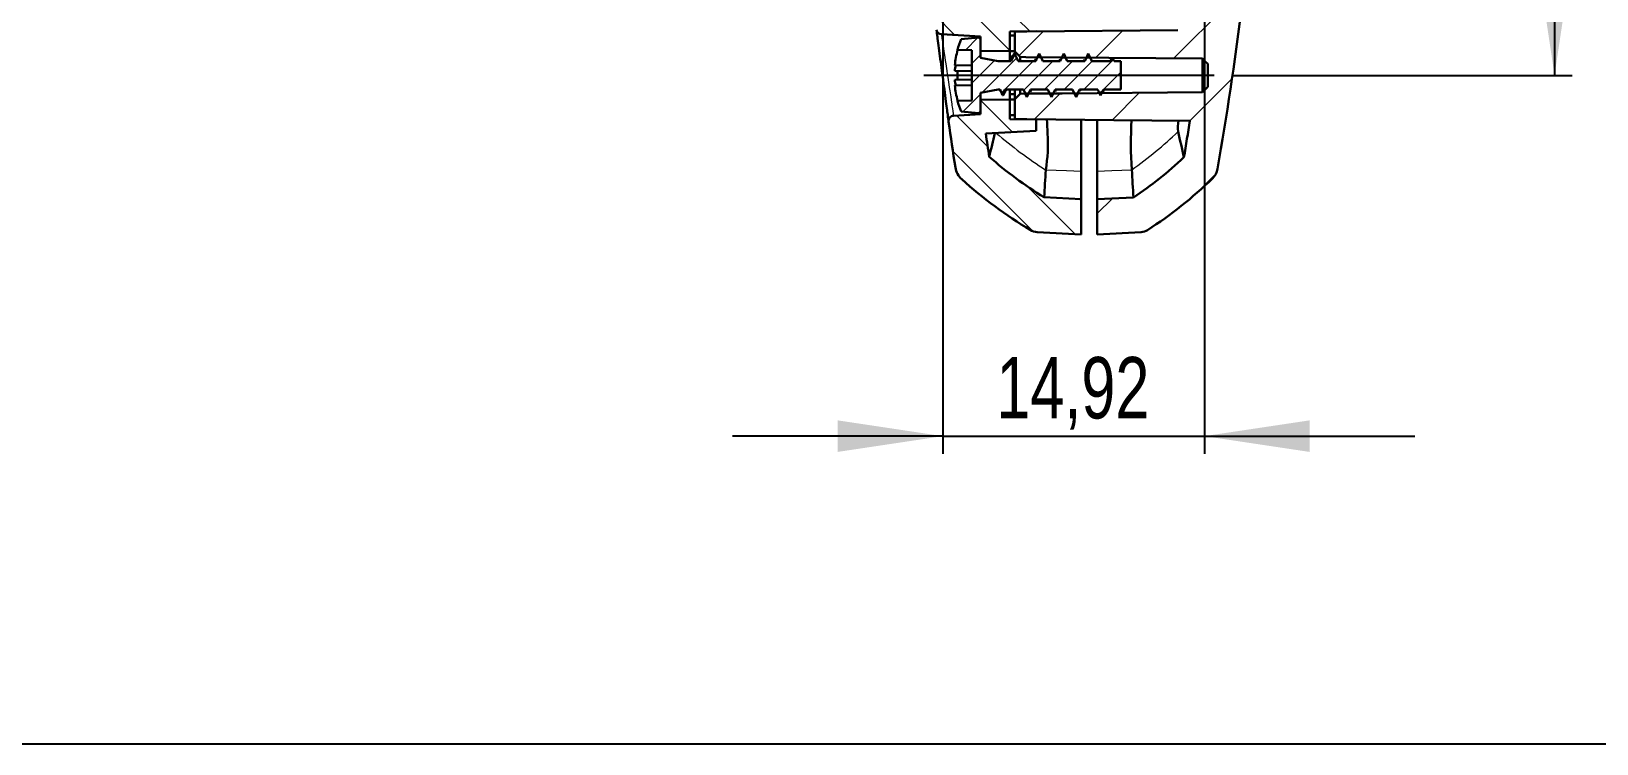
# Model space of a CAD drawing. Header units: millimetres. Extents: x 0 to 1188, y 0 to 841.
# Drawn here: x 576.9 to 666.2, y 594 to 634.6 of the extents above; entities that cross this region are included whole.
import ezdxf

# ---------------------------------------------------------------- set-up
doc = ezdxf.new("R2010")
doc.units = ezdxf.units.MM
doc.linetypes.add('SLD-Durchgehend', pattern=[0])
doc.styles.add('SLDTEXTSTYLE3', font='ARIALN.TTF', dxfattribs={"width": 0.87})
doc.dimstyles.new('SLDDIMSTYLE2', dxfattribs={"dimtxt": 3.5, "dimasz": 6, "dimexe": 0, "dimexo": 0.0625, "dimgap": 0.875, "dimtad": 1, "dimrnd": 1e-09, "dimzin": 12, "dimdsep": 46, "dimtxsty": 'SLDTEXTSTYLE3', "dimsah": 1, "dimcen": 0.09, "dimadec": 0, "dimazin": 3, "dimtfac": 1, "dimtofl": 0, "dimtmove": 0, "dimatfit": 3, "dimfxl": 0, "dimfrac": 2, "dimtolj": 1, "dimtzin": 12, "dimarcsym": 0})
doc.dimstyles.new('SLDDIMSTYLE3', dxfattribs={"dimtxt": 3.5, "dimasz": 6, "dimexe": 0, "dimexo": 0.0625, "dimgap": 0.875, "dimtad": 1, "dimrnd": 1e-09, "dimzin": 12, "dimdsep": 46, "dimtxsty": 'SLDTEXTSTYLE3', "dimsah": 1, "dimcen": 0.09, "dimadec": 0, "dimazin": 3, "dimtfac": 1, "dimtmove": 0, "dimatfit": 0, "dimfxl": 0, "dimfrac": 2, "dimtolj": 1, "dimtzin": 12, "dimarcsym": 0})

# ---------------------------------------------------------------- blocks, each defined once
blk = doc.blocks.new('_D_30')
for p, q in [((635.304, 662.107), (664.764, 662.107)), ((663.764, 662.107), (663.764, 632.107)), ((645.356, 632.107), (664.764, 632.107))]:
    blk.add_line(p, q)
for points in [[(663.764, 662.107), (662.864, 656.107), (664.664, 656.107)], [(663.764, 632.107), (664.664, 638.107), (662.864, 638.107)]]:
    blk.add_solid(points)
at = {"insert": (659.252, 644.755), "char_height": 3.5, "attachment_point": 1, "rotation": 90, "style": 'SLDTEXTSTYLE3'}
blk.add_mtext('30', dxfattribs=at)
blk = doc.blocks.new('_D_32')
for p, q in [((628.885, 661.107), (628.885, 610.535)), ((643.8, 661.107), (643.8, 610.535)), ((628.885, 611.535), (616.885, 611.535)), ((628.885, 611.535), (643.8, 611.535)), ((643.8, 611.535), (655.8, 611.535))]:
    blk.add_line(p, q)
for points in [[(628.885, 611.535), (622.885, 612.435), (622.885, 610.635)], [(643.8, 611.535), (649.8, 610.635), (649.8, 612.435)]]:
    blk.add_solid(points)
at = {"insert": (631.936, 616.046), "char_height": 3.5, "attachment_point": 1, "style": 'SLDTEXTSTYLE3'}
blk.add_mtext('14,92', dxfattribs=at)

msp = doc.modelspace()

# ---------------------------------------------------------------- hatches: boundary and pattern name
at = {"linetype": 'SLD-Durchgehend', "lineweight": 0}
h = msp.add_hatch(dxfattribs=at)
h.set_pattern_fill('ANSI31', style=0)
edge = h.paths.add_edge_path(flags=0)
edge.add_arc((440.585, 662.107), 207, 350.1715, 352.72231)
edge.add_arc((645.818, 635.897), 0.1, 352.72231, 442.75)
edge.add_line((645.83, 635.996), (644.557, 636.158))
edge.add_arc((644.569, 636.258), 0.1, 172.77787, 262.75, ccw=False)
edge.add_arc((440.585, 662.107), 205.516, 352.77787, 367.22213)
edge.add_arc((644.569, 687.956), 0.1, 97.25, 187.22213, ccw=False)
edge.add_line((644.557, 688.055), (645.83, 688.217))
edge.add_arc((645.818, 688.317), 0.1, 277.25, 367.27769)
edge.add_arc((440.585, 662.107), 207, 7.27769, 9.8285)
edge.add_spline(control_points=[(644.547, 697.442), (644.527, 697.552), (644.489, 697.66), (644.435, 697.758), (644.388, 697.842), (644.329, 697.919), (644.261, 697.986)], knot_values=[0, 0, 0, 0, 0.000336, 0.000336, 0.000336, 0.000621, 0.000621, 0.000621, 0.000621], weights=[1, 1, 1, 1, 1, 1, 1], degree=3, periodic=0)
edge.add_spline(control_points=[(644.261, 697.986), (643.62, 698.613), (642.941, 699.203), (642.231, 699.751), (641.692, 700.167), (641.133, 700.56), (640.558, 700.928)], knot_values=[0.000031, 0.000031, 0.000031, 0.000031, 0.00272, 0.00272, 0.00272, 0.004764, 0.004764, 0.004764, 0.004764], weights=[1, 1, 1, 1, 1, 1, 1], degree=3, periodic=0)
edge.add_spline(control_points=[(640.558, 700.928), (640.482, 700.976), (640.396, 701.011), (640.308, 701.03), (640.271, 701.037), (640.232, 701.042), (640.194, 701.044)], knot_values=[0, 0, 0, 0, 0.00027, 0.00027, 0.00027, 0.000384, 0.000384, 0.000384, 0.000384], weights=[1, 1, 1, 1, 1, 1, 1], degree=3, periodic=0)
edge.add_line((640.194, 701.044), (637.695, 701.175))
edge.add_line((637.695, 701.175), (637.695, 699.173))
edge.add_line((637.695, 699.173), (639.754, 699.065))
edge.add_spline(control_points=[(639.754, 699.065), (640.264, 698.728), (640.759, 698.369), (641.238, 697.989), (641.72, 697.606), (642.185, 697.202), (642.631, 696.778)], knot_values=[0.000025, 0.000025, 0.000025, 0.000025, 0.001857, 0.001857, 0.001857, 0.003703, 0.003703, 0.003703, 0.003703], weights=[1, 1, 1, 1, 1, 1, 1], degree=3, periodic=0)
edge.add_arc((440.585, 662.107), 205, 9.14663, 9.73716, ccw=False)
edge.add_spline(control_points=[(642.978, 694.694), (639.875, 694.667), (636.771, 694.64), (633.668, 694.613), (633.443, 694.611), (633.219, 694.609), (632.995, 694.607)], knot_values=[0.015531, 0.015531, 0.015531, 0.015531, 0.024842, 0.024842, 0.024842, 0.025515, 0.025515, 0.025515, 0.025515], weights=[1, 1, 1, 1, 1, 1, 1], degree=3, periodic=0)
edge.add_line((632.995, 694.607), (632.995, 693.457))
edge.add_spline(control_points=[(632.995, 693.457), (633.096, 693.356), (633.196, 693.255), (633.297, 693.154)], knot_values=[0.002306, 0.002306, 0.002306, 0.002306, 0.002734, 0.002734, 0.002734, 0.002734], weights=[1, 1, 1, 1], degree=3, periodic=0)
edge.add_spline(control_points=[(633.297, 693.154), (633.406, 693.153), (633.515, 693.152), (633.624, 693.151), (634.315, 693.145), (635.005, 693.139), (635.695, 693.133), (638.362, 693.11), (641.028, 693.087), (643.695, 693.063)], knot_values=[0.010027, 0.010027, 0.010027, 0.010027, 0.010355, 0.010355, 0.010355, 0.012426, 0.012426, 0.012426, 0.020425, 0.020425, 0.020425, 0.020425], weights=[1, 1, 1, 1, 1, 1, 1, 1, 1, 1], degree=3, periodic=0)
edge.add_spline(control_points=[(643.695, 693.063), (643.754, 693.003), (643.813, 692.943), (643.872, 692.883), (643.913, 692.841), (643.954, 692.8), (643.995, 692.758)], knot_values=[0.001629, 0.001629, 0.001629, 0.001629, 0.001883, 0.001883, 0.001883, 0.002057, 0.002057, 0.002057, 0.002057], weights=[1, 1, 1, 1, 1, 1, 1], degree=3, periodic=0)
edge.add_line((643.995, 692.758), (643.995, 691.455))
edge.add_spline(control_points=[(643.995, 691.455), (643.895, 691.354), (643.795, 691.252), (643.695, 691.15)], knot_values=[0.003883, 0.003883, 0.003883, 0.003883, 0.004311, 0.004311, 0.004311, 0.004311], weights=[1, 1, 1, 1], degree=3, periodic=0)
edge.add_spline(control_points=[(643.695, 691.15), (641.028, 691.127), (638.362, 691.104), (635.695, 691.08), (635.005, 691.074), (634.315, 691.068), (633.624, 691.062), (633.515, 691.061), (633.406, 691.06), (633.297, 691.059)], knot_values=[0.020026, 0.020026, 0.020026, 0.020026, 0.028026, 0.028026, 0.028026, 0.030097, 0.030097, 0.030097, 0.030424, 0.030424, 0.030424, 0.030424], weights=[1, 1, 1, 1, 1, 1, 1, 1, 1, 1], degree=3, periodic=0)
edge.add_spline(control_points=[(633.297, 691.059), (633.196, 690.959), (633.096, 690.858), (632.995, 690.757)], knot_values=[0.005699, 0.005699, 0.005699, 0.005699, 0.006127, 0.006127, 0.006127, 0.006127], weights=[1, 1, 1, 1], degree=3, periodic=0)
edge.add_line((632.995, 690.757), (632.995, 689.607))
edge.add_spline(control_points=[(632.995, 689.607), (633.219, 689.605), (633.443, 689.603), (633.667, 689.601), (635.323, 689.587), (636.979, 689.572), (638.636, 689.558), (639.852, 689.547), (641.068, 689.536), (642.284, 689.526)], knot_values=[0.024169, 0.024169, 0.024169, 0.024169, 0.024842, 0.024842, 0.024842, 0.02981, 0.02981, 0.02981, 0.033459, 0.033459, 0.033459, 0.033459], weights=[1, 1, 1, 1, 1, 1, 1, 1, 1, 1], degree=3, periodic=0)
edge.add_arc((643.039, 688.87), 1, 139.04921, 187.53057)
edge.add_arc((440.585, 662.107), 203.216, -7.53057, 7.53057, ccw=False)
edge.add_arc((643.039, 635.343), 1, 172.46943, 220.95131)
edge.add_spline(control_points=[(642.284, 634.688), (639.412, 634.663), (636.539, 634.638), (633.667, 634.613), (633.443, 634.611), (633.219, 634.609), (632.995, 634.607)], knot_values=[0.016225, 0.016225, 0.016225, 0.016225, 0.024842, 0.024842, 0.024842, 0.025514, 0.025514, 0.025514, 0.025514], weights=[1, 1, 1, 1, 1, 1, 1], degree=3, periodic=0)
edge.add_line((632.995, 634.607), (632.995, 633.457))
edge.add_spline(control_points=[(632.995, 633.457), (633.096, 633.356), (633.196, 633.255), (633.297, 633.154)], knot_values=[0.002306, 0.002306, 0.002306, 0.002306, 0.002734, 0.002734, 0.002734, 0.002734], weights=[1, 1, 1, 1], degree=3, periodic=0)
edge.add_spline(control_points=[(633.297, 633.154), (633.406, 633.153), (633.515, 633.152), (633.624, 633.151), (634.315, 633.145), (635.005, 633.139), (635.695, 633.133), (638.362, 633.11), (641.028, 633.087), (643.695, 633.063)], knot_values=[0.010027, 0.010027, 0.010027, 0.010027, 0.010355, 0.010355, 0.010355, 0.012426, 0.012426, 0.012426, 0.020425, 0.020425, 0.020425, 0.020425], weights=[1, 1, 1, 1, 1, 1, 1, 1, 1, 1], degree=3, periodic=0)
edge.add_spline(control_points=[(643.695, 633.063), (643.754, 633.003), (643.813, 632.943), (643.872, 632.883), (643.913, 632.841), (643.954, 632.8), (643.995, 632.758)], knot_values=[0.001629, 0.001629, 0.001629, 0.001629, 0.001883, 0.001883, 0.001883, 0.002057, 0.002057, 0.002057, 0.002057], weights=[1, 1, 1, 1, 1, 1, 1], degree=3, periodic=0)
edge.add_line((643.995, 632.758), (643.995, 631.455))
edge.add_spline(control_points=[(643.995, 631.455), (643.895, 631.354), (643.795, 631.252), (643.695, 631.15)], knot_values=[0.003883, 0.003883, 0.003883, 0.003883, 0.004311, 0.004311, 0.004311, 0.004311], weights=[1, 1, 1, 1], degree=3, periodic=0)
edge.add_spline(control_points=[(643.695, 631.15), (641.028, 631.127), (638.362, 631.104), (635.695, 631.08), (635.005, 631.074), (634.315, 631.068), (633.624, 631.062), (633.515, 631.061), (633.406, 631.06), (633.297, 631.059)], knot_values=[0.020026, 0.020026, 0.020026, 0.020026, 0.028026, 0.028026, 0.028026, 0.030097, 0.030097, 0.030097, 0.030424, 0.030424, 0.030424, 0.030424], weights=[1, 1, 1, 1, 1, 1, 1, 1, 1, 1], degree=3, periodic=0)
edge.add_spline(control_points=[(633.297, 631.059), (633.196, 630.959), (633.096, 630.858), (632.995, 630.757)], knot_values=[0.005699, 0.005699, 0.005699, 0.005699, 0.006127, 0.006127, 0.006127, 0.006127], weights=[1, 1, 1, 1], degree=3, periodic=0)
edge.add_line((632.995, 630.757), (632.995, 629.607))
edge.add_spline(control_points=[(632.995, 629.607), (633.219, 629.605), (633.443, 629.603), (633.668, 629.601), (635.324, 629.587), (636.98, 629.572), (638.636, 629.558), (640.083, 629.545), (641.531, 629.532), (642.978, 629.52)], knot_values=[0.024169, 0.024169, 0.024169, 0.024169, 0.024842, 0.024842, 0.024842, 0.02981, 0.02981, 0.02981, 0.034153, 0.034153, 0.034153, 0.034153], weights=[1, 1, 1, 1, 1, 1, 1, 1, 1, 1], degree=3, periodic=0)
edge.add_arc((440.585, 662.107), 205, 350.26284, 350.85337, ccw=False)
edge.add_spline(control_points=[(642.631, 627.435), (642.189, 627.015), (641.727, 626.614), (641.249, 626.234), (640.767, 625.851), (640.268, 625.488), (639.754, 625.149)], knot_values=[0.000026, 0.000026, 0.000026, 0.000026, 0.001857, 0.001857, 0.001857, 0.003705, 0.003705, 0.003705, 0.003705], weights=[1, 1, 1, 1, 1, 1, 1], degree=3, periodic=0)
edge.add_line((639.754, 625.149), (637.695, 625.041))
edge.add_line((637.695, 625.041), (637.695, 623.038))
edge.add_line((637.695, 623.038), (640.194, 623.169))
edge.add_spline(control_points=[(640.194, 623.169), (640.277, 623.174), (640.362, 623.193), (640.439, 623.224), (640.481, 623.241), (640.52, 623.262), (640.558, 623.286)], knot_values=[0, 0, 0, 0, 0.000252, 0.000252, 0.000252, 0.000384, 0.000384, 0.000384, 0.000384], weights=[1, 1, 1, 1, 1, 1, 1], degree=3, periodic=0)
edge.add_spline(control_points=[(640.558, 623.286), (641.314, 623.769), (642.043, 624.297), (642.737, 624.865), (643.265, 625.296), (643.773, 625.751), (644.261, 626.228)], knot_values=[0.000029, 0.000029, 0.000029, 0.000029, 0.002719, 0.002719, 0.002719, 0.004762, 0.004762, 0.004762, 0.004762], weights=[1, 1, 1, 1, 1, 1, 1], degree=3, periodic=0)
edge.add_spline(control_points=[(644.261, 626.228), (644.341, 626.306), (644.408, 626.399), (644.458, 626.5), (644.5, 626.585), (644.53, 626.678), (644.547, 626.772)], knot_values=[0, 0, 0, 0, 0.000336, 0.000336, 0.000336, 0.000621, 0.000621, 0.000621, 0.000621], weights=[1, 1, 1, 1, 1, 1, 1], degree=3, periodic=0)
h = msp.add_hatch(dxfattribs=at)
h.set_pattern_fill('ANSI31', scale=0.5, angle=90, style=0)
edge = h.paths.add_edge_path(flags=0)
edge.add_line((629.044, 653.573), (629.245, 653.573))
edge.add_arc((856.885, 662.107), 227.8, 182.10658, 182.14695, ccw=False)
edge.add_line((629.239, 653.733), (629.038, 653.733))
edge.add_arc((856.885, 662.107), 228, 181.99721, 182.10473, ccw=False)
edge.add_line((629.023, 654.161), (629.223, 654.161))
edge.add_arc((856.885, 662.107), 227.8, 181.95861, 181.99897, ccw=False)
edge.add_line((629.218, 654.321), (629.018, 654.321))
edge.add_arc((856.885, 662.107), 228, 180.89591, 181.95689, ccw=False)
edge.add_line((628.913, 658.542), (628.718, 658.542))
edge.add_line((628.718, 658.542), (628.718, 658.854))
edge.add_line((628.718, 658.854), (628.918, 658.854))
edge.add_line((628.918, 658.854), (628.918, 659.011))
edge.add_line((628.918, 659.011), (628.718, 659.011))
edge.add_line((628.718, 659.011), (628.718, 659.35))
edge.add_line((628.718, 659.35), (628.918, 659.35))
edge.add_line((628.918, 659.35), (628.918, 659.559))
edge.add_line((628.918, 659.559), (628.718, 659.559))
edge.add_line((628.718, 659.559), (628.718, 660.211))
edge.add_line((628.718, 660.211), (628.918, 660.211))
edge.add_line((628.918, 660.211), (628.918, 660.345))
edge.add_line((628.918, 660.345), (628.718, 660.345))
edge.add_line((628.718, 660.345), (628.718, 660.736))
edge.add_line((628.718, 660.736), (628.918, 660.736))
edge.add_line((628.918, 660.736), (628.918, 660.876))
edge.add_line((628.918, 660.876), (628.718, 660.876))
edge.add_line((628.718, 660.876), (628.718, 661.392))
edge.add_line((628.718, 661.392), (628.918, 661.392))
edge.add_line((628.918, 661.392), (628.918, 661.692))
edge.add_line((628.918, 661.692), (628.718, 661.692))
edge.add_line((628.718, 661.692), (628.718, 662.204))
edge.add_line((628.718, 662.204), (628.918, 662.204))
edge.add_line((628.918, 662.204), (628.918, 662.341))
edge.add_line((628.918, 662.341), (628.718, 662.341))
edge.add_line((628.718, 662.341), (628.718, 662.697))
edge.add_line((628.718, 662.697), (628.918, 662.697))
edge.add_line((628.918, 662.697), (628.918, 662.835))
edge.add_line((628.918, 662.835), (628.718, 662.835))
edge.add_line((628.718, 662.835), (628.718, 663.531))
edge.add_line((628.718, 663.531), (628.918, 663.531))
edge.add_line((628.918, 663.531), (628.918, 663.657))
edge.add_line((628.918, 663.657), (628.718, 663.657))
edge.add_line((628.718, 663.657), (628.718, 663.819))
edge.add_line((628.718, 663.819), (628.918, 663.819))
edge.add_line((628.918, 663.819), (628.918, 664.006))
edge.add_line((628.918, 664.006), (628.718, 664.006))
edge.add_line((628.718, 664.006), (628.718, 664.04))
edge.add_line((628.718, 664.04), (628.918, 664.04))
edge.add_line((628.918, 664.04), (628.918, 664.245))
edge.add_line((628.918, 664.245), (628.718, 664.245))
edge.add_line((628.718, 664.245), (628.718, 664.542))
edge.add_line((628.718, 664.542), (628.898, 664.542))
edge.add_arc((856.885, 662.107), 228, 178.66349, 179.38807, ccw=False)
edge.add_line((628.947, 667.425), (629.147, 667.425))
edge.add_arc((856.885, 662.107), 227.8, 178.556, 178.66231, ccw=False)
edge.add_line((629.157, 667.847), (628.957, 667.847))
edge.add_arc((856.885, 662.107), 228, 174.98532, 178.55727, ccw=False)
edge.add_line((629.757, 682.037), (633.775, 682.107))
edge.add_line((633.775, 682.107), (633.775, 683.285))
edge.add_line((633.775, 683.285), (636.275, 683.307))
edge.add_line((636.275, 683.307), (636.275, 684.907))
edge.add_line((636.275, 684.907), (633.775, 684.929))
edge.add_line((633.775, 684.929), (633.775, 686.107))
edge.add_line((633.775, 686.107), (630.158, 686.17))
edge.add_arc((856.885, 662.107), 228, 173.29224, 173.94176, ccw=False)
edge.add_line((630.445, 688.738), (634.202, 688.935))
edge.add_line((634.202, 688.935), (634.202, 689.585))
edge.add_line((634.202, 689.585), (632.702, 689.598))
edge.add_line((632.702, 689.598), (632.702, 690.707))
edge.add_line((632.702, 690.707), (631.032, 690.721))
edge.add_line((631.032, 690.721), (631.032, 689.885))
edge.add_line((631.032, 689.885), (628.804, 689.768))
edge.add_arc((628.82, 689.469), 0.3, 93, 173.15872)
edge.add_arc((856.885, 662.107), 230, 173.15872, 186.84136)
edge.add_arc((628.82, 634.745), 0.3, 186.84136, 267)
edge.add_line((628.804, 634.445), (631.032, 634.329))
edge.add_line((631.032, 634.329), (631.032, 633.492))
edge.add_line((631.032, 633.492), (632.702, 633.507))
edge.add_line((632.702, 633.507), (632.702, 634.615))
edge.add_line((632.702, 634.615), (634.202, 634.628))
edge.add_line((634.202, 634.628), (634.202, 635.278))
edge.add_line((634.202, 635.278), (630.445, 635.475))
edge.add_arc((856.885, 662.107), 228, 186.05832, 186.70784, ccw=False)
edge.add_line((630.158, 638.044), (633.775, 638.107))
edge.add_line((633.775, 638.107), (633.775, 639.285))
edge.add_line((633.775, 639.285), (636.275, 639.307))
edge.add_line((636.275, 639.307), (636.275, 640.907))
edge.add_line((636.275, 640.907), (633.775, 640.929))
edge.add_line((633.775, 640.929), (633.775, 642.107))
edge.add_line((633.775, 642.107), (629.757, 642.177))
edge.add_arc((856.885, 662.107), 228, 183.94449, 185.01476, ccw=False)
edge.add_line((629.425, 646.423), (629.826, 646.423))
edge.add_arc((856.885, 662.107), 227.6, 183.90097, 183.95143, ccw=False)
edge.add_line((629.812, 646.623), (629.411, 646.623))
edge.add_arc((856.885, 662.107), 228, 183.79337, 183.89411, ccw=False)
edge.add_line((629.384, 647.023), (629.785, 647.023))
edge.add_arc((856.885, 662.107), 227.6, 183.30839, 183.80004, ccw=False)
edge.add_line((629.664, 648.972), (629.263, 648.972))
edge.add_arc((856.885, 662.107), 228, 183.2143, 183.30258, ccw=False)
edge.add_line((629.243, 649.323), (629.644, 649.323))
edge.add_arc((856.885, 662.107), 227.6, 183.16953, 183.21995, ccw=False)
edge.add_line((629.633, 649.523), (629.232, 649.523))
edge.add_arc((856.885, 662.107), 228, 182.14506, 183.16396, ccw=False)
h = msp.add_hatch(dxfattribs=at)
h.set_pattern_fill('ANSI31', scale=0.25, style=0)
edge = h.paths.add_edge_path(flags=0)
edge.add_line((638.04, 631.307), (639.032, 631.307))
edge.add_line((639.032, 631.307), (639.032, 632.907))
edge.add_line((639.032, 632.907), (638.657, 632.907))
edge.add_spline(control_points=[(638.657, 632.907), (638.632, 632.963), (638.607, 633.019), (638.582, 633.075)], knot_values=[0.000308, 0.000308, 0.000308, 0.000308, 0.000492, 0.000492, 0.000492, 0.000492], weights=[1, 1, 1, 1], degree=3, periodic=0)
edge.add_spline(control_points=[(638.582, 633.075), (638.565, 633.037), (638.547, 632.998), (638.53, 632.96), (638.523, 632.942), (638.515, 632.924), (638.507, 632.907)], knot_values=[0, 0, 0, 0, 0.000127, 0.000127, 0.000127, 0.000185, 0.000185, 0.000185, 0.000185], weights=[1, 1, 1, 1, 1, 1, 1], degree=3, periodic=0)
edge.add_line((638.507, 632.907), (637.382, 632.907))
edge.add_spline(control_points=[(637.382, 632.907), (637.351, 632.976), (637.32, 633.046), (637.289, 633.116), (637.271, 633.156), (637.253, 633.196), (637.235, 633.236), (637.217, 633.276), (637.2, 633.317), (637.182, 633.357)], knot_values=[0, 0, 0, 0, 0.000229, 0.000229, 0.000229, 0.000361, 0.000361, 0.000361, 0.000492, 0.000492, 0.000492, 0.000492], weights=[1, 1, 1, 1, 1, 1, 1, 1, 1, 1], degree=3, periodic=0)
edge.add_spline(control_points=[(637.182, 633.357), (637.151, 633.287), (637.12, 633.217), (637.089, 633.147), (637.071, 633.107), (637.053, 633.067), (637.035, 633.027), (637.017, 632.987), (637, 632.947), (636.982, 632.907)], knot_values=[0, 0, 0, 0, 0.000229, 0.000229, 0.000229, 0.000361, 0.000361, 0.000361, 0.000492, 0.000492, 0.000492, 0.000492], weights=[1, 1, 1, 1, 1, 1, 1, 1, 1, 1], degree=3, periodic=0)
edge.add_line((636.982, 632.907), (635.982, 632.907))
edge.add_spline(control_points=[(635.982, 632.907), (635.951, 632.976), (635.92, 633.046), (635.889, 633.116), (635.871, 633.156), (635.853, 633.196), (635.835, 633.236), (635.817, 633.276), (635.8, 633.317), (635.782, 633.357)], knot_values=[0, 0, 0, 0, 0.000229, 0.000229, 0.000229, 0.000361, 0.000361, 0.000361, 0.000492, 0.000492, 0.000492, 0.000492], weights=[1, 1, 1, 1, 1, 1, 1, 1, 1, 1], degree=3, periodic=0)
edge.add_spline(control_points=[(635.782, 633.357), (635.751, 633.287), (635.72, 633.217), (635.689, 633.147), (635.671, 633.107), (635.653, 633.067), (635.635, 633.027), (635.617, 632.987), (635.6, 632.947), (635.582, 632.907)], knot_values=[0, 0, 0, 0, 0.000229, 0.000229, 0.000229, 0.000361, 0.000361, 0.000361, 0.000492, 0.000492, 0.000492, 0.000492], weights=[1, 1, 1, 1, 1, 1, 1, 1, 1, 1], degree=3, periodic=0)
edge.add_line((635.582, 632.907), (634.582, 632.907))
edge.add_spline(control_points=[(634.582, 632.907), (634.551, 632.976), (634.52, 633.046), (634.489, 633.116), (634.471, 633.156), (634.453, 633.196), (634.435, 633.236), (634.417, 633.276), (634.4, 633.317), (634.382, 633.357)], knot_values=[0, 0, 0, 0, 0.000229, 0.000229, 0.000229, 0.000361, 0.000361, 0.000361, 0.000492, 0.000492, 0.000492, 0.000492], weights=[1, 1, 1, 1, 1, 1, 1, 1, 1, 1], degree=3, periodic=0)
edge.add_spline(control_points=[(634.382, 633.357), (634.351, 633.287), (634.32, 633.217), (634.289, 633.147), (634.271, 633.107), (634.253, 633.067), (634.235, 633.027), (634.217, 632.987), (634.2, 632.947), (634.182, 632.907)], knot_values=[0, 0, 0, 0, 0.000229, 0.000229, 0.000229, 0.000361, 0.000361, 0.000361, 0.000492, 0.000492, 0.000492, 0.000492], weights=[1, 1, 1, 1, 1, 1, 1, 1, 1, 1], degree=3, periodic=0)
edge.add_line((634.182, 632.907), (633.182, 632.907))
edge.add_spline(control_points=[(633.182, 632.907), (633.151, 632.976), (633.12, 633.046), (633.089, 633.116), (633.071, 633.156), (633.053, 633.196), (633.035, 633.236), (633.017, 633.276), (633, 633.317), (632.982, 633.357)], knot_values=[0, 0, 0, 0, 0.000229, 0.000229, 0.000229, 0.000361, 0.000361, 0.000361, 0.000492, 0.000492, 0.000492, 0.000492], weights=[1, 1, 1, 1, 1, 1, 1, 1, 1, 1], degree=3, periodic=0)
edge.add_spline(control_points=[(632.982, 633.357), (632.951, 633.287), (632.92, 633.217), (632.889, 633.147), (632.871, 633.107), (632.853, 633.067), (632.835, 633.027), (632.817, 632.987), (632.8, 632.947), (632.782, 632.907)], knot_values=[0, 0, 0, 0, 0.000229, 0.000229, 0.000229, 0.000361, 0.000361, 0.000361, 0.000492, 0.000492, 0.000492, 0.000492], weights=[1, 1, 1, 1, 1, 1, 1, 1, 1, 1], degree=3, periodic=0)
edge.add_line((632.782, 632.907), (632.032, 632.907))
edge.add_line((632.032, 632.907), (632.032, 632.912))
edge.add_line((632.032, 632.912), (631.032, 633.107))
edge.add_line((631.032, 633.107), (631.032, 634.159))
edge.add_arc((630.932, 634.159), 0.1, 0, 95)
edge.add_line((630.923, 634.258), (629.932, 634.172))
edge.add_arc((635.062, 632.107), 5.53, 158.07467, 164.83593)
edge.add_line((629.724, 633.553), (630.532, 633.539))
edge.add_line((630.532, 633.539), (630.532, 630.674))
edge.add_line((630.532, 630.674), (629.724, 630.66))
edge.add_arc((635.062, 632.107), 5.53, 195.16407, 201.92533)
edge.add_line((629.932, 630.042), (630.923, 629.955))
edge.add_arc((630.932, 630.055), 0.1, 265, 360)
edge.add_line((631.032, 630.055), (631.032, 631.107))
edge.add_line((631.032, 631.107), (632.032, 631.301))
edge.add_line((632.032, 631.301), (632.032, 631.307))
edge.add_line((632.032, 631.307), (632.135, 631.307))
edge.add_spline(control_points=[(632.135, 631.307), (632.152, 631.27), (632.168, 631.233), (632.185, 631.196), (632.217, 631.123), (632.249, 631.05), (632.282, 630.977)], knot_values=[0.000132, 0.000132, 0.000132, 0.000132, 0.000253, 0.000253, 0.000253, 0.000492, 0.000492, 0.000492, 0.000492], weights=[1, 1, 1, 1, 1, 1, 1], degree=3, periodic=0)
edge.add_spline(control_points=[(632.282, 630.977), (632.299, 631.016), (632.316, 631.054), (632.333, 631.093), (632.35, 631.131), (632.367, 631.17), (632.385, 631.209), (632.399, 631.241), (632.414, 631.274), (632.428, 631.307)], knot_values=[0, 0, 0, 0, 0.000127, 0.000127, 0.000127, 0.000253, 0.000253, 0.000253, 0.000361, 0.000361, 0.000361, 0.000361], weights=[1, 1, 1, 1, 1, 1, 1, 1, 1, 1], degree=3, periodic=0)
edge.add_line((632.428, 631.307), (633.482, 631.307))
edge.add_spline(control_points=[(633.482, 631.307), (633.513, 631.237), (633.544, 631.167), (633.575, 631.097), (633.593, 631.057), (633.61, 631.017), (633.628, 630.977), (633.646, 630.937), (633.664, 630.897), (633.682, 630.857)], knot_values=[0, 0, 0, 0, 0.000229, 0.000229, 0.000229, 0.000361, 0.000361, 0.000361, 0.000492, 0.000492, 0.000492, 0.000492], weights=[1, 1, 1, 1, 1, 1, 1, 1, 1, 1], degree=3, periodic=0)
edge.add_spline(control_points=[(633.682, 630.857), (633.713, 630.926), (633.744, 630.996), (633.775, 631.066), (633.793, 631.106), (633.81, 631.146), (633.828, 631.186), (633.846, 631.226), (633.864, 631.267), (633.882, 631.307)], knot_values=[0, 0, 0, 0, 0.000229, 0.000229, 0.000229, 0.000361, 0.000361, 0.000361, 0.000492, 0.000492, 0.000492, 0.000492], weights=[1, 1, 1, 1, 1, 1, 1, 1, 1, 1], degree=3, periodic=0)
edge.add_line((633.882, 631.307), (634.882, 631.307))
edge.add_spline(control_points=[(634.882, 631.307), (634.913, 631.237), (634.944, 631.167), (634.975, 631.097), (634.993, 631.057), (635.01, 631.017), (635.028, 630.977), (635.046, 630.937), (635.064, 630.897), (635.082, 630.857)], knot_values=[0, 0, 0, 0, 0.000229, 0.000229, 0.000229, 0.000361, 0.000361, 0.000361, 0.000492, 0.000492, 0.000492, 0.000492], weights=[1, 1, 1, 1, 1, 1, 1, 1, 1, 1], degree=3, periodic=0)
edge.add_spline(control_points=[(635.082, 630.857), (635.113, 630.926), (635.144, 630.996), (635.175, 631.066), (635.193, 631.106), (635.21, 631.146), (635.228, 631.186), (635.246, 631.226), (635.264, 631.267), (635.282, 631.307)], knot_values=[0, 0, 0, 0, 0.000229, 0.000229, 0.000229, 0.000361, 0.000361, 0.000361, 0.000492, 0.000492, 0.000492, 0.000492], weights=[1, 1, 1, 1, 1, 1, 1, 1, 1, 1], degree=3, periodic=0)
edge.add_line((635.282, 631.307), (636.282, 631.307))
edge.add_spline(control_points=[(636.282, 631.307), (636.313, 631.237), (636.344, 631.167), (636.375, 631.097), (636.393, 631.057), (636.41, 631.017), (636.428, 630.977), (636.446, 630.937), (636.464, 630.897), (636.482, 630.857)], knot_values=[0, 0, 0, 0, 0.000229, 0.000229, 0.000229, 0.000361, 0.000361, 0.000361, 0.000492, 0.000492, 0.000492, 0.000492], weights=[1, 1, 1, 1, 1, 1, 1, 1, 1, 1], degree=3, periodic=0)
edge.add_spline(control_points=[(636.482, 630.857), (636.513, 630.926), (636.544, 630.996), (636.575, 631.066), (636.593, 631.106), (636.61, 631.146), (636.628, 631.186), (636.646, 631.226), (636.664, 631.267), (636.682, 631.307)], knot_values=[0, 0, 0, 0, 0.000229, 0.000229, 0.000229, 0.000361, 0.000361, 0.000361, 0.000492, 0.000492, 0.000492, 0.000492], weights=[1, 1, 1, 1, 1, 1, 1, 1, 1, 1], degree=3, periodic=0)
edge.add_line((636.682, 631.307), (637.723, 631.307))
edge.add_spline(control_points=[(637.723, 631.307), (637.727, 631.299), (637.73, 631.292), (637.733, 631.285), (637.75, 631.246), (637.767, 631.208), (637.785, 631.169), (637.817, 631.096), (637.849, 631.023), (637.882, 630.95)], knot_values=[0.000103, 0.000103, 0.000103, 0.000103, 0.000127, 0.000127, 0.000127, 0.000253, 0.000253, 0.000253, 0.000492, 0.000492, 0.000492, 0.000492], weights=[1, 1, 1, 1, 1, 1, 1, 1, 1, 1], degree=3, periodic=0)
edge.add_spline(control_points=[(637.882, 630.95), (637.899, 630.989), (637.916, 631.028), (637.933, 631.066), (637.95, 631.105), (637.967, 631.143), (637.985, 631.182), (638.003, 631.223), (638.022, 631.265), (638.04, 631.307)], knot_values=[0, 0, 0, 0, 0.000127, 0.000127, 0.000127, 0.000253, 0.000253, 0.000253, 0.00039, 0.00039, 0.00039, 0.00039], weights=[1, 1, 1, 1, 1, 1, 1, 1, 1, 1], degree=3, periodic=0)
h = msp.add_hatch(dxfattribs=at)
h.set_pattern_fill('ANSI31', scale=0.5, angle=90, style=0)
edge = h.paths.add_edge_path(flags=0)
edge.add_line((636.775, 623.038), (636.775, 625.041))
edge.add_line((636.775, 625.041), (634.663, 625.152))
edge.add_spline(control_points=[(634.663, 625.152), (634.112, 625.491), (633.575, 625.853), (633.055, 626.237), (632.53, 626.624), (632.022, 627.034), (631.532, 627.464)], knot_values=[0.000027, 0.000027, 0.000027, 0.000027, 0.001967, 0.001967, 0.001967, 0.003923, 0.003923, 0.003923, 0.003923], weights=[1, 1, 1, 1, 1, 1, 1], degree=3, periodic=0)
edge.add_arc((856.885, 662.107), 228, 188.4038, 188.73943, ccw=False)
edge.add_line((631.333, 628.785), (634.202, 628.935))
edge.add_line((634.202, 628.935), (634.202, 629.586))
edge.add_line((634.202, 629.586), (632.702, 629.599))
edge.add_line((632.702, 629.599), (632.702, 630.707))
edge.add_line((632.702, 630.707), (631.032, 630.721))
edge.add_line((631.032, 630.721), (631.032, 629.885))
edge.add_line((631.032, 629.885), (629.494, 629.804))
edge.add_arc((629.51, 629.505), 0.3, 93, 188.15975)
edge.add_arc((856.885, 662.107), 230, 188.15975, 188.81608)
edge.add_spline(control_points=[(629.602, 626.856), (629.622, 626.729), (629.664, 626.604), (629.724, 626.49), (629.787, 626.374), (629.87, 626.267), (629.968, 626.179)], knot_values=[0, 0, 0, 0, 0.000386, 0.000386, 0.000386, 0.000782, 0.000782, 0.000782, 0.000782], weights=[1, 1, 1, 1, 1, 1, 1], degree=3, periodic=0)
edge.add_spline(control_points=[(629.968, 626.179), (630.649, 625.565), (631.365, 624.987), (632.109, 624.452), (632.681, 624.041), (633.27, 623.653), (633.874, 623.291)], knot_values=[0.00003, 0.00003, 0.00003, 0.00003, 0.002781, 0.002781, 0.002781, 0.004891, 0.004891, 0.004891, 0.004891], weights=[1, 1, 1, 1, 1, 1, 1], degree=3, periodic=0)
edge.add_spline(control_points=[(633.874, 623.291), (633.956, 623.241), (634.049, 623.205), (634.144, 623.186), (634.186, 623.177), (634.229, 623.172), (634.272, 623.169)], knot_values=[0, 0, 0, 0, 0.00029, 0.00029, 0.00029, 0.000418, 0.000418, 0.000418, 0.000418], weights=[1, 1, 1, 1, 1, 1, 1], degree=3, periodic=0)
edge.add_line((634.272, 623.169), (636.775, 623.038))

# ---------------------------------------------------------------- linework, layer by layer
at = {"color": 7, "linetype": 'SLD-Durchgehend', "lineweight": 30}
for p, q in [((634.202, 634.628), (632.702, 634.615)), ((632.702, 634.615), (632.702, 633.507)), ((632.995, 634.607), (632.995, 633.457)), ((628.804, 634.445), (631.032, 634.329)), ((630.923, 634.258), (629.932, 634.172)), ((631.032, 633.492), (631.032, 634.329)), ((631.032, 633.107), (631.032, 634.159)), ((632.702, 634.375), (632.995, 634.378)), ((629.724, 633.553), (630.532, 633.539)), ((630.532, 633.539), (630.532, 630.674)), ((632.702, 633.507), (631.032, 633.492)), ((631.032, 633.107), (632.032, 632.912)), ((632.032, 632.907), (632.032, 632.912)), ((632.032, 632.907), (632.782, 632.907)), ((632.702, 632.907), (632.702, 633.507)), ((632.995, 633.484), (632.702, 633.492)), ((632.702, 633.179), (632.854, 633.178)), ((632.995, 633.457), (633.297, 633.154)), ((632.995, 633.329), (632.995, 633.457)), ((633.182, 632.907), (634.182, 632.907)), ((633.297, 633.154), (633.297, 632.907)), ((634.582, 632.907), (635.582, 632.907)), ((635.982, 632.907), (636.982, 632.907)), ((637.382, 632.907), (638.507, 632.907)), ((638.657, 632.907), (638.582, 633.075)), ((638.657, 632.907), (639.032, 632.907)), ((639.032, 631.307), (639.032, 632.907)), ((643.695, 631.15), (643.695, 633.063)), ((630.532, 632.661), (629.568, 632.69)), ((630.532, 632.339), (629.568, 632.356)), ((643.995, 632.758), (643.995, 631.455)), ((630.532, 631.874), (629.568, 631.857)), ((630.532, 631.553), (629.568, 631.524)), ((632.032, 631.301), (631.032, 631.107)), ((631.032, 630.055), (631.032, 631.107)), ((632.135, 631.307), (632.032, 631.307)), ((632.032, 631.301), (632.032, 631.307)), ((633.482, 631.307), (632.428, 631.307)), ((632.702, 630.707), (632.702, 631.307)), ((632.702, 631.035), (632.995, 631.036)), ((632.995, 630.757), (632.995, 631.307)), ((633.297, 631.059), (632.995, 630.757)), ((633.297, 631.307), (633.297, 631.059)), ((634.882, 631.307), (633.882, 631.307)), ((636.282, 631.307), (635.282, 631.307)), ((637.723, 631.307), (636.682, 631.307)), ((639.032, 631.307), (638.04, 631.307)), ((643.695, 631.15), (643.995, 631.455)), ((630.532, 630.674), (629.724, 630.66)), ((631.032, 629.885), (631.032, 630.721)), ((631.032, 630.721), (632.702, 630.707)), ((632.702, 630.722), (632.995, 630.73)), ((632.702, 630.707), (632.702, 629.599)), ((632.995, 630.757), (632.995, 629.607)), ((631.032, 629.885), (629.494, 629.804)), ((629.932, 630.042), (630.923, 629.955)), ((632.702, 629.839), (632.995, 629.836)), ((632.702, 629.599), (634.202, 629.586)), ((634.202, 629.586), (634.202, 629.596)), ((634.202, 628.935), (634.202, 629.586)), ((636.775, 626.636), (636.775, 629.574)), ((637.695, 626.636), (637.695, 629.566)), ((631.333, 628.785), (634.202, 628.935)), ((636.775, 625.041), (636.775, 626.636)), ((637.695, 625.041), (637.695, 626.636)), ((634.663, 625.152), (636.775, 625.041)), ((636.775, 625.041), (636.775, 623.038)), ((637.695, 625.041), (639.754, 625.149)), ((637.695, 625.041), (637.695, 623.038)), ((634.272, 623.169), (636.775, 623.038)), ((637.695, 623.038), (640.194, 623.169))]:
    msp.add_line(p, q, dxfattribs=at)
for p, q in [((644.356, 632.107), (627.804, 632.107)), ((27.799, 594), (855.371, 594))]:
    msp.add_line(p, q)
at = {"color": 7, "linetype": 'SLD-Durchgehend', "lineweight": 30, "flags": 128}
for points in [[(628.527, 634.68), (628.528, 634.675), (628.529, 634.665), (628.532, 634.648), (628.535, 634.624), (628.539, 634.589), (628.546, 634.542), (628.551, 634.497), (628.558, 634.444), (628.567, 634.381), (628.576, 634.308), (628.591, 634.198), (628.607, 634.077), (628.624, 633.947), (628.642, 633.808), (628.661, 633.663), (628.681, 633.514), (628.701, 633.359), (628.722, 633.201), (628.743, 633.04), (628.765, 632.879), (628.786, 632.718), (628.808, 632.551), (628.83, 632.38), (628.853, 632.204), (628.877, 632.027), (628.9, 631.848), (628.924, 631.667), (628.948, 631.484), (628.972, 631.303), (628.996, 631.124), (629.019, 630.949), (629.041, 630.78), (629.062, 630.624), (629.081, 630.48), (629.098, 630.35), (629.113, 630.232), (629.128, 630.125), (629.14, 630.029), (629.152, 629.943), (629.162, 629.866), (629.171, 629.793), (629.18, 629.726), (629.188, 629.666), (629.193, 629.626), (629.198, 629.593), (629.201, 629.567), (629.204, 629.546), (629.207, 629.526), (629.209, 629.509), (629.21, 629.501), (629.21, 629.498)], [(642.284, 634.688), (633.667, 634.613), (632.995, 634.607)], [(632.782, 632.907), (632.835, 633.027), (632.889, 633.147), (632.982, 633.357)], [(632.982, 633.357), (633.035, 633.236), (633.089, 633.116), (633.182, 632.907)], [(643.695, 633.063), (635.695, 633.133), (633.624, 633.151), (633.297, 633.154)], [(634.182, 632.907), (634.235, 633.027), (634.289, 633.147), (634.382, 633.357)], [(634.382, 633.357), (634.435, 633.236), (634.489, 633.116), (634.582, 632.907)], [(635.582, 632.907), (635.635, 633.027), (635.689, 633.147), (635.782, 633.357)], [(635.782, 633.357), (635.835, 633.236), (635.889, 633.116), (635.982, 632.907)], [(636.982, 632.907), (637.035, 633.027), (637.089, 633.147), (637.182, 633.357)], [(637.182, 633.357), (637.235, 633.236), (637.289, 633.116), (637.382, 632.907)], [(638.468, 632.978), (638.433, 632.911), (638.431, 632.907)], [(638.468, 632.976), (638.482, 633.004), (638.507, 633.04), (638.532, 633.064), (638.557, 633.076), (638.582, 633.075)], [(638.582, 633.075), (638.53, 632.96), (638.507, 632.907)], [(643.995, 632.758), (643.872, 632.883), (643.695, 633.063)], [(632.135, 631.307), (632.185, 631.196), (632.282, 630.977)], [(632.282, 630.977), (632.333, 631.093), (632.385, 631.209), (632.428, 631.307)], [(632.384, 631.064), (632.369, 631.035), (632.347, 631.004), (632.326, 630.984), (632.304, 630.975), (632.282, 630.977)], [(633.297, 631.059), (633.624, 631.062), (635.695, 631.08), (643.695, 631.15)], [(633.682, 630.857), (633.628, 630.977), (633.575, 631.097), (633.482, 631.307)], [(633.882, 631.307), (633.828, 631.186), (633.775, 631.066), (633.682, 630.857)], [(635.082, 630.857), (635.028, 630.977), (634.975, 631.097), (634.882, 631.307)], [(635.282, 631.307), (635.228, 631.186), (635.175, 631.066), (635.082, 630.857)], [(636.482, 630.857), (636.428, 630.977), (636.375, 631.097), (636.282, 631.307)], [(636.682, 631.307), (636.628, 631.186), (636.575, 631.066), (636.482, 630.857)], [(637.723, 631.307), (637.733, 631.285), (637.785, 631.169), (637.882, 630.95)], [(637.882, 630.95), (637.933, 631.066), (637.985, 631.182), (638.04, 631.307)], [(632.995, 629.607), (633.668, 629.601), (638.636, 629.558), (642.978, 629.52)]]:
    msp.add_lwpolyline(points, dxfattribs=at)
at = {"color": 7, "linetype": 'SLD-Durchgehend', "lineweight": 0, "flags": 128}
for points in [[(628.804, 634.445), (628.805, 634.442), (628.806, 634.432), (628.811, 634.404), (628.817, 634.36), (628.823, 634.321), (628.83, 634.275), (628.838, 634.222), (628.851, 634.131), (628.867, 634.027), (628.878, 633.947), (628.891, 633.862), (628.904, 633.771), (628.926, 633.628), (628.949, 633.474), (628.965, 633.363), (628.982, 633.248), (629, 633.129), (629.026, 632.95), (629.054, 632.766), (629.073, 632.636), (629.092, 632.505), (629.112, 632.373), (629.141, 632.18), (629.17, 631.986), (629.189, 631.854), (629.209, 631.722), (629.228, 631.592), (629.256, 631.407), (629.283, 631.227), (629.3, 631.106), (629.318, 630.989), (629.335, 630.876), (629.358, 630.719), (629.38, 630.572), (629.394, 630.477), (629.408, 630.387), (629.42, 630.303), (629.437, 630.191), (629.451, 630.092), (629.46, 630.032), (629.468, 629.979), (629.475, 629.933), (629.483, 629.878), (629.489, 629.838), (629.492, 629.819), (629.494, 629.808), (629.494, 629.804)], [(634.756, 626.725), (635.945, 626.673), (636.775, 626.636)], [(637.695, 626.636), (638.519, 626.672), (639.665, 626.723)]]:
    msp.add_lwpolyline(points, dxfattribs=at)
at = {"color": 7, "linetype": 'SLD-Durchgehend', "lineweight": 30}
for centre, radius, start, end in [((440.585, 662.107), 207, 350.1715, 352.72231), ((628.82, 634.745), 0.3, 186.84136, 267), ((635.062, 632.107), 5.53, 158.07467, 164.83593), ((630.932, 634.159), 0.1, 0, 95), ((635.066, 632.107), 5.529, 164.83323, 173.94758), ((617.394, 640.681), 17.184, 333.10006, 334.42377), ((633.026, 633.229), 0.136, 109.08299, 165.44622), ((622.931, 638.605), 12.556, 333.00928, 333.68582), ((624.421, 638.559), 12.454, 333.00991, 333.624), ((626.454, 638.239), 11.746, 332.99834, 333.57827), ((633.738, 631.912), 4.194, 169.33246, 173.92042), ((635.087, 632.107), 5.363, 177.36502, 182.63498), ((633.738, 632.301), 4.193, 186.07932, 190.6678), ((635.066, 632.107), 5.529, 186.05242, 195.16682), ((643.663, 625.489), 12.581, 152.45825, 153.70225), ((645.1, 625.624), 12.52, 153.00703, 153.69843), ((646.367, 625.692), 12.37, 153.00767, 153.639), ((647.208, 625.975), 11.744, 152.99783, 153.59039), ((650.852, 624.973), 14.248, 153.60711, 154.15342), ((635.062, 632.107), 5.53, 195.16407, 201.92533), ((629.51, 629.505), 0.3, 93, 188.15975), ((856.885, 662.107), 230, 188.15975, 188.81608), ((630.932, 630.055), 0.1, 265, 0), ((574.788, 627.155), 60.086, 1.56456, 2.32362), ((660.554, 628.271), 20.946, 176.50206, 184.24683), ((645.488, 629.141), 3.195, 173.08802, 184.38125), ((440.585, 662.107), 205, 350.26284, 350.85337), ((856.885, 662.107), 228, 188.4038, 188.73943), ((781.829, 591.853), 154.458, 166.1557, 166.67019), ((626.446, 628.156), 8.43, 350.07883, 4.34806), ((491.969, 594.226), 154.279, 12.43051, 12.98672), ((646.777, 644.829), 23.107, 228.71809, 238.38115), ((630.738, 627.033), 1.15, 188.81603, 227.95672), ((555.538, 630.5), 79.305, 356.13315, 357.2551), ((722.561, 630.65), 82.989, 182.7146, 183.80092), ((628.176, 642.671), 21.002, 303.4558, 313.49477), ((643.561, 626.943), 1, 314.3678, 350.17172), ((646.775, 644.825), 25.103, 227.97018, 239.07307), ((628.176, 642.671), 23.001, 302.56784, 314.36812), ((634.317, 624.031), 0.863, 239.06259, 266.99686), ((640.154, 623.918), 0.75, 273.00136, 302.5658)]:
    msp.add_arc(centre, radius, start, end, dxfattribs=at)
at = {"color": 7, "linetype": 'SLD-Durchgehend', "lineweight": 0}
for centre, radius, start, end in [((650.831, 651.204), 29.306, 229.81296, 236.72704), ((624.947, 647.238), 25.251, 305.65214, 313.41499)]:
    msp.add_arc(centre, radius, start, end, dxfattribs=at)

# ---------------------------------------------------------------- dimensions: what is measured, and where the dimension line sits
dim = msp.add_linear_dim(base=(643.8005, 611.5345), p1=(628.8847, 662.1069), p2=(643.8005, 662.1069), dimstyle='SLDDIMSTYLE3')
dim.commit()
dim.dimension.update_dxf_attribs({"geometry": '_D_32', "text_midpoint": (636.8687, 611.5345), "dimtype": 160})
dim = msp.add_linear_dim(base=(663.764, 632.107), p1=(634.304, 662.107), p2=(644.356, 632.107), angle=90, dimstyle='SLDDIMSTYLE2')
dim.commit()
dim.dimension.update_dxf_attribs({"geometry": '_D_30', "text_midpoint": (663.764, 646.946), "dimtype": 160})

doc.saveas('drawing.dxf')
